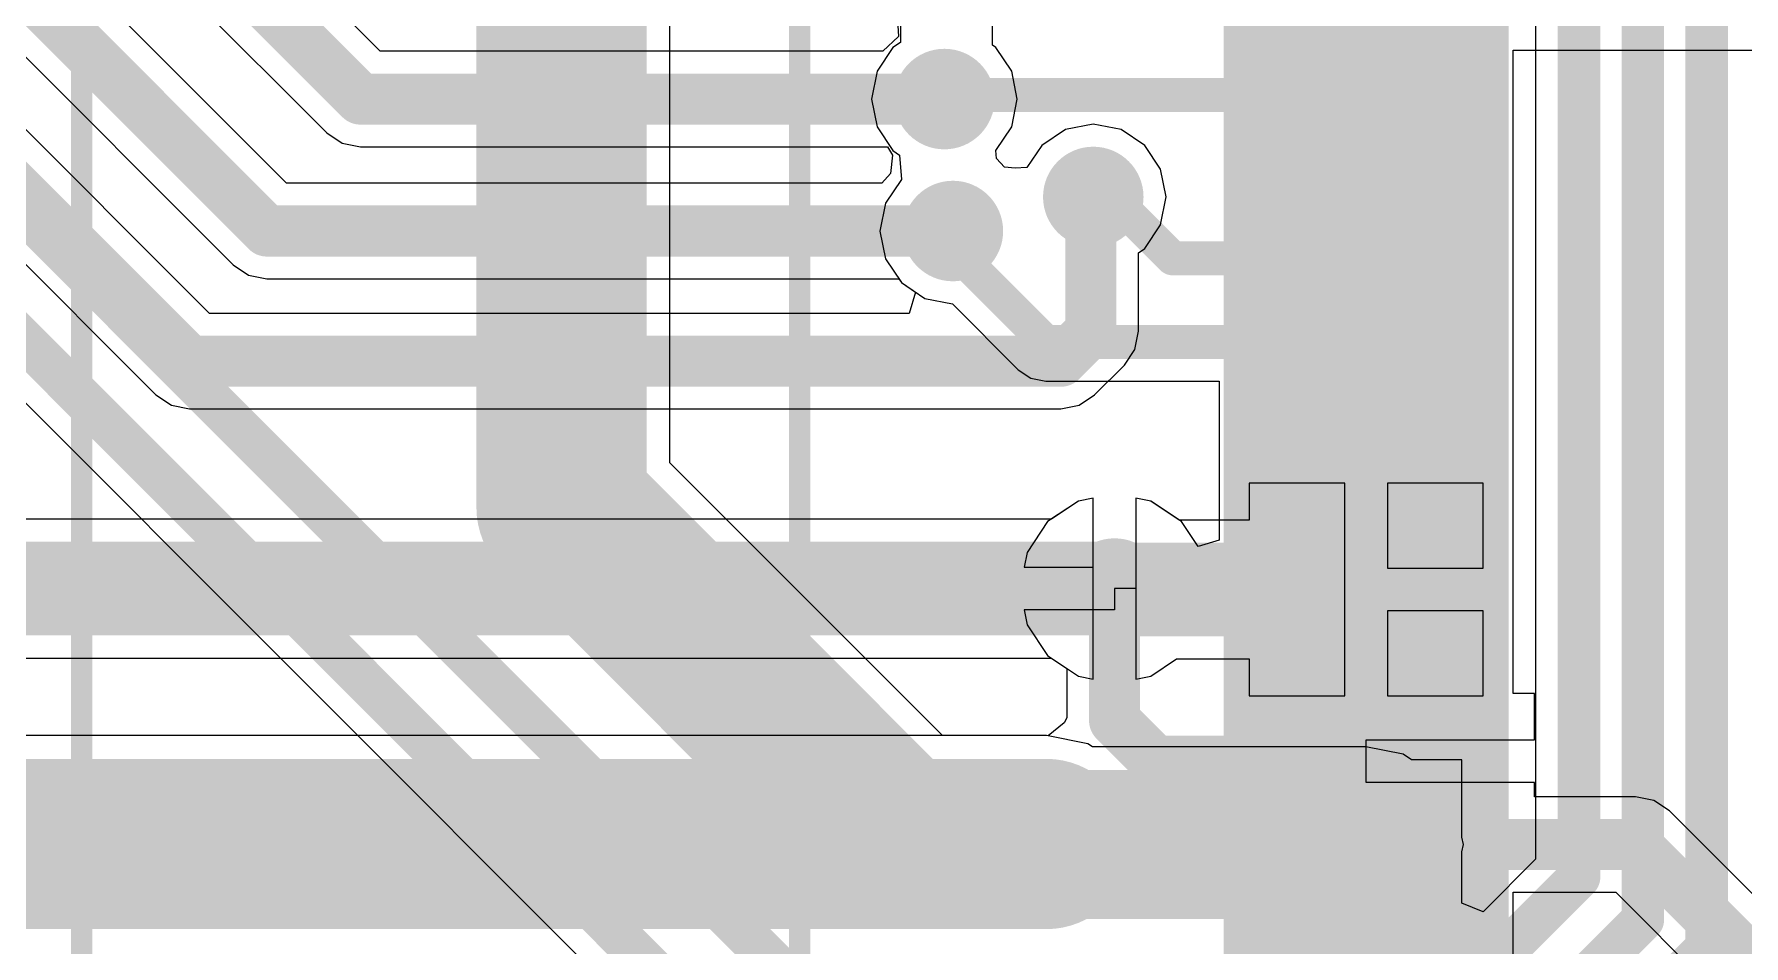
# Model space of a CAD drawing. Header units: millimetres. Extents: x -0.26 to 4.68, y -0.29 to 2.93.
# Drawn here: x 2.9529 to 3.3547, y 1.269 to 1.4832 of the extents above; entities that cross this region are included whole.
import ezdxf

# ---------------------------------------------------------------- set-up
doc = ezdxf.new("R2010")
doc.units = ezdxf.units.MM
doc.header["$MEASUREMENT"] = 0
for name, color, linetype in [('BottomLayer', 5, 'Continuous'), ('BottomPaste', 16, 'Continuous'), ('BottomSolder', 6, 'Continuous'), ('Mechanical1', 6, 'Continuous'), ('TopLayer', 1, 'Continuous'), ('TopPaste', 8, 'Continuous'), ('TopSolder', 216, 'Continuous'), ('ViaHoleLayer', 16, 'Continuous')]:
    doc.layers.add(name, color=color, linetype=linetype)

# ---------------------------------------------------------------- blocks, each defined once
blk = doc.blocks.new('TQFP_100_14_14__22')
at = {"layer": 'TopLayer'}
for points in [[(-0.33267715, 0.0846458), (-0.27362205, 0.0846458), (-0.27362205, 0.0728348), (-0.33267715, 0.0728348)], [(-0.33267715, 0.0649607), (-0.27362205, 0.0649607), (-0.27362205, 0.0531497), (-0.33267715, 0.0531497)], [(-0.33267715, 0.0452757), (-0.27362205, 0.0452757), (-0.27362205, 0.0334647), (-0.33267715, 0.0334647)], [(-0.33267715, 0.0255907), (-0.27362205, 0.0255907), (-0.27362205, 0.0137797), (-0.33267715, 0.0137797)], [(-0.33267715, 0.0059056), (-0.27362205, 0.0059056), (-0.27362205, -0.0059054), (-0.33267715, -0.0059054)], [(-0.33267715, -0.0137794), (-0.27362205, -0.0137794), (-0.27362205, -0.0255904), (-0.33267715, -0.0255904)], [(-0.33267715, -0.0334645), (-0.27362205, -0.0334645), (-0.27362205, -0.0452755), (-0.33267715, -0.0452755)], [(-0.33267715, -0.0531495), (-0.27362205, -0.0531495), (-0.27362205, -0.0649605), (-0.33267715, -0.0649605)], [(-0.33267715, -0.0728345), (-0.27362205, -0.0728345), (-0.27362205, -0.0846455), (-0.33267715, -0.0846455)], [(-0.33267715, -0.0925196), (-0.27362205, -0.0925196), (-0.27362205, -0.1043306), (-0.33267715, -0.1043306)], [(-0.33267715, -0.1122046), (-0.27362205, -0.1122046), (-0.27362205, -0.1240156), (-0.33267715, -0.1240156)]]:
    blk.add_hatch(color=1, dxfattribs=at).paths.add_polyline_path(points)
at = {"layer": 'TopPaste'}
for points in [[(-0.33267715, 0.0846458), (-0.27362205, 0.0846458), (-0.27362205, 0.0728348), (-0.33267715, 0.0728348)], [(-0.33267715, 0.0649607), (-0.27362205, 0.0649607), (-0.27362205, 0.0531497), (-0.33267715, 0.0531497)], [(-0.33267715, 0.0452757), (-0.27362205, 0.0452757), (-0.27362205, 0.0334647), (-0.33267715, 0.0334647)], [(-0.33267715, 0.0255907), (-0.27362205, 0.0255907), (-0.27362205, 0.0137797), (-0.33267715, 0.0137797)], [(-0.33267715, 0.0059056), (-0.27362205, 0.0059056), (-0.27362205, -0.0059054), (-0.33267715, -0.0059054)], [(-0.33267715, -0.0137794), (-0.27362205, -0.0137794), (-0.27362205, -0.0255904), (-0.33267715, -0.0255904)], [(-0.33267715, -0.0334645), (-0.27362205, -0.0334645), (-0.27362205, -0.0452755), (-0.33267715, -0.0452755)], [(-0.33267715, -0.0531495), (-0.27362205, -0.0531495), (-0.27362205, -0.0649605), (-0.33267715, -0.0649605)], [(-0.33267715, -0.0728345), (-0.27362205, -0.0728345), (-0.27362205, -0.0846455), (-0.33267715, -0.0846455)], [(-0.33267715, -0.0925196), (-0.27362205, -0.0925196), (-0.27362205, -0.1043306), (-0.33267715, -0.1043306)], [(-0.33267715, -0.1122046), (-0.27362205, -0.1122046), (-0.27362205, -0.1240156), (-0.33267715, -0.1240156)]]:
    blk.add_hatch(color=8, dxfattribs=at).paths.add_polyline_path(points)
at = {"layer": 'TopSolder'}
for points in [[(-0.33667715, 0.0886458), (-0.26962205, 0.0886458), (-0.26962205, 0.0688348), (-0.33667715, 0.0688348)], [(-0.33667715, 0.0689607), (-0.26962205, 0.0689607), (-0.26962205, 0.0491497), (-0.33667715, 0.0491497)], [(-0.33667715, 0.0492757), (-0.26962205, 0.0492757), (-0.26962205, 0.0294647), (-0.33667715, 0.0294647)], [(-0.33667715, 0.0295907), (-0.26962205, 0.0295907), (-0.26962205, 0.0097797), (-0.33667715, 0.0097797)], [(-0.33667715, 0.0099056), (-0.26962205, 0.0099056), (-0.26962205, -0.0099054), (-0.33667715, -0.0099054)], [(-0.33667715, -0.0097794), (-0.26962205, -0.0097794), (-0.26962205, -0.0295904), (-0.33667715, -0.0295904)], [(-0.33667715, -0.0294645), (-0.26962205, -0.0294645), (-0.26962205, -0.0492755), (-0.33667715, -0.0492755)], [(-0.33667715, -0.0491495), (-0.26962205, -0.0491495), (-0.26962205, -0.0689605), (-0.33667715, -0.0689605)], [(-0.33667715, -0.0688345), (-0.26962205, -0.0688345), (-0.26962205, -0.0886455), (-0.33667715, -0.0886455)], [(-0.33667715, -0.0885196), (-0.26962205, -0.0885196), (-0.26962205, -0.1083306), (-0.33667715, -0.1083306)], [(-0.33667715, -0.1082046), (-0.26962205, -0.1082046), (-0.26962205, -0.1280156), (-0.33667715, -0.1280156)], [(-0.33667715, -0.1278897), (-0.26962205, -0.1278897), (-0.26962205, -0.1477007), (-0.33667715, -0.1477007)]]:
    blk.add_hatch(color=216, dxfattribs=at).paths.add_polyline_path(points)
blk = doc.blocks.new('ZIO_101954_95')
at = {"layer": 'Mechanical1', "const_width": 0.005}
blk.add_lwpolyline([(0.719, -1.74), (0.719, 0.057)], dxfattribs=at)
blk = doc.blocks.new('1_5_____RGB_OLED_97')
at = {"layer": 'Mechanical1', "const_width": 0.005}
blk.add_lwpolyline([(0.7399999, -1.666), (-0.74, -1.6660001)], dxfattribs=at)
blk = doc.blocks.new('C___0603_B_155')
at = {"layer": 'BottomLayer'}
for points in [[(-0.045, -0.0175), (-0.045, 0.0175), (-0.015, 0.0175), (-0.015, -0.0175)], [(0.015, -0.0175), (0.015, 0.0175), (0.045, 0.0175), (0.045, -0.0175)]]:
    blk.add_hatch(color=5, dxfattribs=at).paths.add_polyline_path(points)
at = {"layer": 'BottomPaste'}
for points in [[(-0.045, -0.0175), (-0.045, 0.0175), (-0.015, 0.0175), (-0.015, -0.0175)], [(0.015, -0.0175), (0.015, 0.0175), (0.045, 0.0175), (0.045, -0.0175)]]:
    blk.add_hatch(color=16, dxfattribs=at).paths.add_polyline_path(points)
at = {"layer": 'BottomSolder'}
for points in [[(-0.0473622, -0.0198622), (-0.0473622, 0.0198622), (-0.0126378, 0.0198622), (-0.0126378, -0.0198622)], [(0.0126378, -0.0198622), (0.0126378, 0.0198622), (0.0473622, 0.0198622), (0.0473622, -0.0198622)]]:
    blk.add_hatch(color=6, dxfattribs=at).paths.add_polyline_path(points)

msp = doc.modelspace()

# ---------------------------------------------------------------- hatches: boundary and pattern name
at = {"layer": 'BottomLayer'}
h = msp.add_hatch(color=5, dxfattribs=at)
edge = h.paths.add_edge_path()
edge.add_arc((3.1668226, 1.4679486), 0.011811, 0, 360)
h = msp.add_hatch(color=5, dxfattribs=at)
edge = h.paths.add_edge_path()
edge.add_arc((3.2018226, 1.4449486), 0.011811, 0, 360)
h = msp.add_hatch(color=5, dxfattribs=at)
edge = h.paths.add_edge_path()
edge.add_arc((3.1688226, 1.4369486), 0.011811, 0, 360)
h = msp.add_hatch(color=5, dxfattribs=at)
edge = h.paths.add_edge_path()
edge.add_arc((3.2068226, 1.3529486), 0.011811, 0, 360)
h = msp.add_hatch(color=5, dxfattribs=at)
edge = h.paths.add_edge_path()
edge.add_arc((3.1908226, 1.2929486), 0.011811, 0, 360)
at = {"layer": 'BottomSolder'}
h = msp.add_hatch(color=6, dxfattribs=at)
edge = h.paths.add_edge_path()
edge.add_arc((3.1668226, 1.4679486), 0.0059055, 0, 360)
h = msp.add_hatch(color=6, dxfattribs=at)
edge = h.paths.add_edge_path()
edge.add_arc((3.2018226, 1.4449486), 0.0059055, 0, 360)
h = msp.add_hatch(color=6, dxfattribs=at)
edge = h.paths.add_edge_path()
edge.add_arc((3.1688226, 1.4369486), 0.0059055, 0, 360)
h = msp.add_hatch(color=6, dxfattribs=at)
edge = h.paths.add_edge_path()
edge.add_arc((3.2068226, 1.3529486), 0.0059055, 0, 360)
h = msp.add_hatch(color=6, dxfattribs=at)
edge = h.paths.add_edge_path()
edge.add_arc((3.1908226, 1.2929486), 0.0059055, 0, 360)
at = {"layer": 'TopLayer'}
h = msp.add_hatch(color=1, dxfattribs=at)
edge = h.paths.add_edge_path()
edge.add_arc((3.1668226, 1.4679486), 0.011811, 0, 360)
h = msp.add_hatch(color=1, dxfattribs=at)
edge = h.paths.add_edge_path()
edge.add_arc((3.2018226, 1.4449486), 0.011811, 0, 360)
h = msp.add_hatch(color=1, dxfattribs=at)
edge = h.paths.add_edge_path()
edge.add_arc((3.1688226, 1.4369486), 0.011811, 0, 360)
h = msp.add_hatch(color=1, dxfattribs=at)
edge = h.paths.add_edge_path()
edge.add_arc((3.2068226, 1.3529486), 0.011811, 0, 360)
h = msp.add_hatch(color=1, dxfattribs=at)
edge = h.paths.add_edge_path()
edge.add_arc((3.1908226, 1.2929486), 0.011811, 0, 360)
at = {"layer": 'TopSolder'}
h = msp.add_hatch(color=216, dxfattribs=at)
edge = h.paths.add_edge_path()
edge.add_arc((3.1668226, 1.4679486), 0.0059055, 0, 360)
h = msp.add_hatch(color=216, dxfattribs=at)
edge = h.paths.add_edge_path()
edge.add_arc((3.2018226, 1.4449486), 0.0059055, 0, 360)
h = msp.add_hatch(color=216, dxfattribs=at)
edge = h.paths.add_edge_path()
edge.add_arc((3.1688226, 1.4369486), 0.0059055, 0, 360)
h = msp.add_hatch(color=216, dxfattribs=at)
edge = h.paths.add_edge_path()
edge.add_arc((3.2068226, 1.3529486), 0.0059055, 0, 360)
h = msp.add_hatch(color=216, dxfattribs=at)
edge = h.paths.add_edge_path()
edge.add_arc((3.1908226, 1.2929486), 0.0059055, 0, 360)
at = {"layer": 'ViaHoleLayer'}
h = msp.add_hatch(color=16, dxfattribs=at)
edge = h.paths.add_edge_path()
edge.add_arc((3.1668226, 1.4679486), 0.0059055, 0, 360)
h = msp.add_hatch(color=16, dxfattribs=at)
edge = h.paths.add_edge_path()
edge.add_arc((3.2018226, 1.4449486), 0.0059055, 0, 360)
h = msp.add_hatch(color=16, dxfattribs=at)
edge = h.paths.add_edge_path()
edge.add_arc((3.1688226, 1.4369486), 0.0059055, 0, 360)
h = msp.add_hatch(color=16, dxfattribs=at)
edge = h.paths.add_edge_path()
edge.add_arc((3.2068226, 1.3529486), 0.0059055, 0, 360)
h = msp.add_hatch(color=16, dxfattribs=at)
edge = h.paths.add_edge_path()
edge.add_arc((3.1908226, 1.2929486), 0.0059055, 0, 360)

# ---------------------------------------------------------------- linework, layer by layer
at = {"layer": 'BottomLayer'}
for p, q in [((3.3058041, 2.677126), (3.3058041, 1.2893493)), ((3.0342035, 1.4791641), (2.7975508, 1.7158168)), ((2.7849745, 1.6966707), (3.0216272, 1.460018)), ((3.0122032, 1.4481641), (2.7820273, 1.6783401)), ((2.769451, 1.659194), (2.9996268, 1.4290183)), ((2.9940477, 1.4175846), (2.7677532, 1.6438792)), ((2.7551769, 1.6247331), (2.9814713, 1.3984388)), ((3.1557156, 1.4878199), (3.1560082, 1.4826792)), ((3.1781357, 1.4806077), (3.1781357, 1.4866213)), ((3.1523842, 1.4791641), (3.0342035, 1.4791641)), ((3.1560082, 1.4826792), (3.1523842, 1.4791641)), ((3.1789426, 1.4800686), (3.1781357, 1.4806077)), ((3.1826582, 1.4745079), (3.1789426, 1.4800686)), ((3.1839629, 1.4679486), (3.1826582, 1.4745079)), ((3.1826582, 1.4613893), (3.1839629, 1.4679486)), ((3.0216272, 1.460018), (3.0252658, 1.4575868)), ((3.1789426, 1.4558287), (3.1826582, 1.4613893)), ((3.1952633, 1.4607842), (3.1897026, 1.4570686)), ((3.2018226, 1.4620889), (3.1952633, 1.4607842)), ((3.2083819, 1.4607842), (3.2018226, 1.4620889)), ((3.2139426, 1.4570686), (3.2083819, 1.4607842)), ((3.0252658, 1.4575868), (3.0295578, 1.456733)), ((3.0295578, 1.456733), (3.0295583, 1.4567331)), ((3.0295583, 1.4567331), (3.1534327, 1.4567331)), ((3.1534327, 1.4567331), (3.1545902, 1.454739)), ((3.179087, 1.453958), (3.1789426, 1.4558287)), ((3.1897026, 1.4570686), (3.1862349, 1.4518789)), ((3.2176582, 1.4515079), (3.2139426, 1.4570686)), ((3.1545902, 1.454739), (3.1541529, 1.4504966)), ((3.1809824, 1.4519773), (3.179087, 1.453958)), ((3.1834572, 1.4517452), (3.1809824, 1.4519773)), ((3.1862349, 1.4518789), (3.1834572, 1.4517452)), ((3.2189629, 1.4449486), (3.2176582, 1.4515079)), ((3.1520966, 1.4481641), (3.0122032, 1.4481641)), ((3.1541529, 1.4504966), (3.1520966, 1.4481641)), ((3.2176582, 1.4383893), (3.2189629, 1.4449486)), ((3.2139426, 1.4328286), (3.2176582, 1.4383893)), ((3.2124586, 1.431837), (3.2139426, 1.4328286)), ((3.2124586, 1.4133991), (3.2124586, 1.431837)), ((2.9996268, 1.4290183), (2.999627, 1.429018)), ((2.999627, 1.429018), (3.0032656, 1.4265868)), ((3.0032656, 1.4265868), (3.0075576, 1.425733)), ((3.0075576, 1.425733), (3.0075581, 1.4257331)), ((3.0075581, 1.4257331), (3.1560982, 1.4257331)), ((3.1560982, 1.4257331), (3.1567026, 1.4248286)), ((3.1567026, 1.4248286), (3.1600609, 1.4225846)), ((3.1600609, 1.4225846), (3.1585441, 1.4175846)), ((3.1585441, 1.4175846), (2.9940477, 1.4175846)), ((3.2116049, 1.4091066), (3.2124587, 1.4133986)), ((3.2124587, 1.4133986), (3.2124586, 1.4133991)), ((3.2091737, 1.405468), (3.2116049, 1.4091066)), ((3.2021442, 1.3984385), (3.2091734, 1.4054678)), ((3.2091734, 1.4054678), (3.2091737, 1.405468)), ((2.9814713, 1.3984388), (2.9814715, 1.3984385)), ((2.9814715, 1.3984385), (2.9851101, 1.3960073)), ((2.9851101, 1.3960073), (2.9894021, 1.3951536)), ((2.9894021, 1.3951536), (3.1942131, 1.3951536)), ((3.1942131, 1.3951536), (3.1942136, 1.3951535)), ((3.1942136, 1.3951535), (3.1985056, 1.3960073)), ((3.1985056, 1.3960073), (3.2021442, 1.3984385)), ((3.2609722, 1.3777439), (3.2384722, 1.3777439)), ((3.2384722, 1.3777439), (3.2384722, 1.3690574)), ((3.2609722, 1.3527437), (3.2609722, 1.3777439)), ((3.2934722, 1.3777439), (3.2709722, 1.3777439)), ((3.2709722, 1.3777439), (3.2709722, 1.3577437)), ((3.2934722, 1.3577437), (3.2934722, 1.3777439)), ((3.1983124, 1.3734941), (3.1919786, 1.3692621)), ((3.2018226, 1.3741923), (3.1983124, 1.3734941)), ((3.2018226, 1.3529486), (3.2018226, 1.3741923)), ((3.2153328, 1.3734941), (3.2118226, 1.3741923)), ((3.2118226, 1.3741923), (3.2118226, 1.3529486)), ((3.2219729, 1.3690574), (3.2153328, 1.3734941)), ((3.1919786, 1.3692621), (2.9399209, 1.3692621)), ((3.2384722, 1.3690574), (3.2219729, 1.3690574)), ((3.2709722, 1.3577437), (3.2934722, 1.3577437)), ((3.2018226, 1.3317049), (3.2018226, 1.3529486)), ((3.2118226, 1.3529486), (3.2118226, 1.3317049)), ((3.2609722, 1.3277439), (3.2609722, 1.3527437)), ((3.2934722, 1.3477437), (3.2709722, 1.3477437)), ((3.2709722, 1.3477437), (3.2709722, 1.3277439)), ((3.2934722, 1.3277439), (3.2934722, 1.3477437)), ((2.9397671, 1.3366351), (3.1919786, 1.3366351)), ((3.1919786, 1.3366351), (3.1983124, 1.3324031)), ((3.2153328, 1.3324031), (3.2213602, 1.3364304)), ((3.2213602, 1.3364304), (3.2384722, 1.3364304)), ((3.2384722, 1.3364304), (3.2384722, 1.3277439)), ((3.1983124, 1.3324031), (3.2018226, 1.3317049)), ((3.2118226, 1.3317049), (3.2153328, 1.3324031)), ((3.2384722, 1.3277439), (3.2609722, 1.3277439)), ((3.2709722, 1.3277439), (3.2934722, 1.3277439)), ((3.1908226, 1.3184384), (2.8854362, 1.3184384)), ((3.2005771, 1.3164981), (3.1908226, 1.3184384)), ((3.2016412, 1.3157871), (3.2005771, 1.3164981)), ((3.2658698, 1.3157871), (3.2016412, 1.3157871)), ((3.2746489, 1.3140408), (3.2658698, 1.3157871)), ((3.2765899, 1.3127439), (3.2746489, 1.3140408)), ((3.2884722, 1.3127439), (3.2765899, 1.3127439)), ((3.2884722, 1.2945475), (3.2884722, 1.3127439)), ((3.2888106, 1.2928463), (3.2884722, 1.2945475)), ((3.2884722, 1.2911451), (3.2888106, 1.2928463)), ((3.2884722, 1.2790885), (3.2884722, 1.2911451)), ((3.3058041, 1.2893493), (3.2934722, 1.2770174)), ((3.2934722, 1.2770174), (3.2884722, 1.2790885))]:
    msp.add_line(p, q, dxfattribs=at)
for points, const_width in [([(3.316, 1.285126), (3.316, 2.677126)], 0.01), ([(3.331, 1.275126), (3.331, 2.666126)], 0.01), ([(3.346, 1.2685168), (3.346, 2.568126)], 0.01), ([(2.7896202, 1.7078862), (3.0295578, 1.4679486)], 0.012), ([(2.7740967, 1.6704095), (3.0075576, 1.4369486)], 0.012), ([(2.7598226, 1.6359486), (2.9894021, 1.4063691)], 0.012), ([(3.0295578, 1.4679486), (3.1668226, 1.4679486)], 0.012), ([(3.2012431, 1.4443691), (3.2018226, 1.4449486)], 0.012), ([(3.2012431, 1.4133986), (3.2012431, 1.4443691)], 0.012), ([(3.0075576, 1.4369486), (3.1688226, 1.4369486)], 0.012), ([(3.1942136, 1.4063691), (3.2012431, 1.4133986)], 0.012), ([(2.9894021, 1.4063691), (3.1942136, 1.4063691)], 0.012), ([(2.9268226, 1.3529486), (3.2068226, 1.3529486)], 0.022), ([(3.2068226, 1.3519486), (3.2072615, 1.3519486)], 0.022), ([(3.2072615, 1.3519486), (3.2080568, 1.3527439)], 0.022), ([(3.2080568, 1.3527439), (3.2659722, 1.3527439)], 0.022), ([(2.8854362, 1.2929486), (3.1908226, 1.2929486)], 0.04), ([(3.1909249, 1.2928463), (3.2658698, 1.2928463)], 0.035), ([(3.1908226, 1.2929486), (3.1909249, 1.2928463)], 0.022), ([(3.2658698, 1.2928463), (3.2659722, 1.2927439)], 0.022), ([(3.2938226, 1.2629486), (3.316, 1.285126)], 0.01), ([(3.2948226, 1.2389486), (3.331, 1.275126)], 0.01), ([(3.2924318, 1.2149486), (3.346, 1.2685168)], 0.01)]:
    msp.add_lwpolyline(points, dxfattribs=dict(at, const_width=const_width))
for points, const_width in [([(3.0265578, 1.4679486, 1), (3.0325578, 1.4679486, 1)], 0.006), ([(3.0265578, 1.4679486, 1), (3.0325578, 1.4679486, 1)], 0.006), ([(3.1638226, 1.4679486, 1), (3.1698226, 1.4679486, 1)], 0.006), ([(3.1988226, 1.4449486, 1), (3.2048226, 1.4449486, 1)], 0.006), ([(3.1982431, 1.4443691, 1), (3.2042431, 1.4443691, 1)], 0.006), ([(3.1982431, 1.4443691, 1), (3.2042431, 1.4443691, 1)], 0.006), ([(3.0045576, 1.4369486, 1), (3.0105576, 1.4369486, 1)], 0.006), ([(3.0045576, 1.4369486, 1), (3.0105576, 1.4369486, 1)], 0.006), ([(3.1658226, 1.4369486, 1), (3.1718226, 1.4369486, 1)], 0.006), ([(3.1982431, 1.4133986, 1), (3.2042431, 1.4133986, 1)], 0.006), ([(3.1982431, 1.4133986, 1), (3.2042431, 1.4133986, 1)], 0.006), ([(2.9864021, 1.4063691, 1), (2.9924021, 1.4063691, 1)], 0.006), ([(2.9864021, 1.4063691, 1), (2.9924021, 1.4063691, 1)], 0.006), ([(3.1912136, 1.4063691, 1), (3.1972136, 1.4063691, 1)], 0.006), ([(3.1912136, 1.4063691, 1), (3.1972136, 1.4063691, 1)], 0.006), ([(3.2013226, 1.3529486, 1), (3.2123226, 1.3529486, 1)], 0.011), ([(3.2013226, 1.3519486, 1), (3.2123226, 1.3519486, 1)], 0.011), ([(3.2017615, 1.3519486, 1), (3.2127615, 1.3519486, 1)], 0.011), ([(3.2017615, 1.3519486, 1), (3.2127615, 1.3519486, 1)], 0.011), ([(3.2025568, 1.3527439, 1), (3.2135568, 1.3527439, 1)], 0.011), ([(3.2025568, 1.3527439, 1), (3.2135568, 1.3527439, 1)], 0.011), ([(3.2604722, 1.3527439, 1), (3.2714722, 1.3527439, 1)], 0.011), ([(3.1808226, 1.2929486, 1), (3.2008226, 1.2929486, 1)], 0.02), ([(3.1821749, 1.2928463, 1), (3.1996749, 1.2928463, 1)], 0.0175), ([(3.2571198, 1.2928463, 1), (3.2746198, 1.2928463, 1)], 0.0175), ([(3.1853226, 1.2929486, 1), (3.1963226, 1.2929486, 1)], 0.011), ([(3.1854249, 1.2928463, 1), (3.1964249, 1.2928463, 1)], 0.011), ([(3.2603698, 1.2928463, 1), (3.2713698, 1.2928463, 1)], 0.011), ([(3.2604722, 1.2927439, 1), (3.2714722, 1.2927439, 1)], 0.011), ([(3.3135, 1.285126, 1), (3.3185, 1.285126, 1)], 0.005), ([(3.3135, 1.285126, 1), (3.3185, 1.285126, 1)], 0.005), ([(3.3285, 1.275126, 1), (3.3335, 1.275126, 1)], 0.005), ([(3.3285, 1.275126, 1), (3.3335, 1.275126, 1)], 0.005), ([(3.3435, 1.2685168, 1), (3.3485, 1.2685168, 1)], 0.005), ([(3.3435, 1.2685168, 1), (3.3485, 1.2685168, 1)], 0.005)]:
    msp.add_lwpolyline(points, format="xyb", close=True, dxfattribs=dict(at, const_width=const_width))
at = {"layer": 'TopLayer'}
for p, q in [((3.1023124, 1.3825068), (3.1023124, 1.5578958)), ((3.1565095, 1.4872895), (3.1565095, 1.4812759)), ((3.1547026, 1.4800686), (3.150987, 1.4745079)), ((3.1565095, 1.4812759), (3.1547026, 1.4800686)), ((3.3004997, 1.4393187), (3.3004997, 1.4793984)), ((3.3004997, 1.4793984), (3.4319536, 1.4793984)), ((3.150987, 1.4745079), (3.1496823, 1.4679486)), ((3.1496823, 1.4679486), (3.150987, 1.4613893)), ((2.8873788, 1.4599732), (3.2106267, 1.1367253)), ((3.150987, 1.4613893), (3.1547026, 1.4558286)), ((3.1547026, 1.4558286), (3.1562612, 1.4547872)), ((3.1562612, 1.4547872), (3.1567026, 1.4490685)), ((3.1567026, 1.4490685), (3.152987, 1.4435079)), ((3.152987, 1.4435079), (3.1516823, 1.4369486)), ((3.3004997, 1.3999486), (3.3004997, 1.4393187)), ((3.1516823, 1.4369486), (3.152987, 1.4303893)), ((3.152987, 1.4303893), (3.1567026, 1.4248286)), ((3.1567026, 1.4248286), (3.1622633, 1.421113)), ((3.1622633, 1.421113), (3.1687423, 1.4198243)), ((3.1687423, 1.4198243), (3.1842011, 1.4043655)), ((3.1842011, 1.4043655), (3.187178, 1.4023763)), ((3.187178, 1.4023763), (3.1906897, 1.4016778)), ((3.1906897, 1.4016778), (3.2314447, 1.4016778)), ((3.2314447, 1.4016778), (3.2314447, 1.3643576)), ((3.3004997, 1.3605785), (3.3004997, 1.3999486)), ((3.1663808, 1.3184384), (3.1023124, 1.3825068)), ((3.1983124, 1.3734941), (3.1910977, 1.3686735)), ((3.2018226, 1.3741923), (3.1983124, 1.3734941)), ((3.2018226, 1.3579486), (3.2018226, 1.3741923)), ((3.2153328, 1.3734941), (3.2118226, 1.3741923)), ((3.2118226, 1.3741923), (3.2118226, 1.3529486)), ((3.2225475, 1.3686735), (3.2153328, 1.3734941)), ((3.1910977, 1.3686735), (3.1862771, 1.3614588)), ((3.2264447, 1.3628408), (3.2225475, 1.3686735)), ((3.2314447, 1.3643576), (3.2264447, 1.3628408)), ((3.1862771, 1.3614588), (3.1855789, 1.3579486)), ((3.3004997, 1.3283344), (3.3004997, 1.3605785)), ((3.1855789, 1.3579486), (3.2018226, 1.3579486)), ((3.2118226, 1.3529486), (3.2068226, 1.3529486)), ((3.2068226, 1.3529486), (3.2068226, 1.3479486)), ((3.2068226, 1.3479486), (3.1855789, 1.3479486)), ((3.1855789, 1.3479486), (3.1862771, 1.3444384)), ((3.1862771, 1.3444384), (3.1910977, 1.3372237)), ((3.1910977, 1.3372237), (3.1956071, 1.3342107)), ((3.1956071, 1.3342107), (3.1956071, 1.3225847)), ((3.3054997, 1.3283344), (3.3004997, 1.3283344)), ((3.3054997, 1.3174291), (3.3054997, 1.3283344)), ((3.1956071, 1.3225847), (3.1949859, 1.3214401)), ((3.1908226, 1.3184384), (3.1663808, 1.3184384)), ((3.1912231, 1.3183587), (3.1908226, 1.3184384)), ((3.1949859, 1.3214401), (3.1912231, 1.3183587)), ((3.2659722, 1.3074291), (3.2659722, 1.3174291)), ((3.2659722, 1.3174291), (3.3054997, 1.3174291)), ((3.3054997, 1.3074291), (3.2659722, 1.3074291)), ((3.3054997, 1.3040539), (3.3054997, 1.3074291)), ((3.329306, 1.3040539), (3.3054997, 1.3040539)), ((3.3293065, 1.304054), (3.329306, 1.3040539)), ((3.3335985, 1.3032002), (3.3293065, 1.304054)), ((3.3372371, 1.300769), (3.3335985, 1.3032002)), ((3.376329, 1.261677), (3.3372371, 1.300769)), ((3.3004997, 1.2424683), (3.3004997, 1.2816229)), ((3.3004997, 1.2816229), (3.3246608, 1.2816229)), ((3.3246608, 1.2816229), (3.3575937, 1.2486901))]:
    msp.add_line(p, q, dxfattribs=at)
for points, const_width in [([(3.0768226, 1.3719486), (3.0768226, 1.5809486)], 0.04), ([(2.9021769, 1.4895943), (3.1974525, 1.1943187)], 0.01), ([(2.8916021, 1.4701691), (3.2208226, 1.1409486)], 0.01), ([(3.1668226, 1.4679486), (3.1678029, 1.4689289)], 0.008), ([(3.1678029, 1.4689289), (3.2649919, 1.4689289)], 0.008), ([(3.2649919, 1.4689289), (3.2659722, 1.4699092)], 0.008), ([(3.2018226, 1.4449486), (3.2060499, 1.4449486)], 0.008), ([(3.2060499, 1.4449486), (3.2204594, 1.4305391)], 0.008), ([(3.1688226, 1.4369486), (3.1718117, 1.4339595)], 0.008), ([(3.1718117, 1.4297321), (3.1718117, 1.4339595)], 0.008), ([(3.1718117, 1.4297321), (3.1906897, 1.4108541)], 0.008), ([(3.2204594, 1.4305391), (3.2659722, 1.4305391)], 0.008), ([(3.1906897, 1.4108541), (3.2659722, 1.4108541)], 0.008), ([(3.0768226, 1.3719486), (3.1558226, 1.2929486)], 0.04), ([(3.2068226, 1.3219486), (3.2068226, 1.3519486)], 0.012), ([(3.2068226, 1.3219486), (3.2163423, 1.3124289)], 0.012), ([(3.2163423, 1.3124289), (3.2659722, 1.3124289)], 0.012), ([(3.1558226, 1.2929486), (3.1908226, 1.2929486)], 0.04), ([(3.1908226, 1.2929486), (3.1909328, 1.2928384)], 0.012), ([(3.1909328, 1.2928384), (3.2659722, 1.2928384)], 0.012), ([(3.2659722, 1.2928384), (3.3293065, 1.2928384)], 0.012), ([(3.3293065, 1.2928384), (3.374, 1.2481449)], 0.012)]:
    msp.add_lwpolyline(points, dxfattribs=dict(at, const_width=const_width))
for points, const_width in [([(3.1648226, 1.4679486, 1), (3.1688226, 1.4679486, 1)], 0.004), ([(3.1658029, 1.4689289, 1), (3.1698029, 1.4689289, 1)], 0.004), ([(3.1658029, 1.4689289, 1), (3.1698029, 1.4689289, 1)], 0.004), ([(3.2629919, 1.4689289, 1), (3.2669919, 1.4689289, 1)], 0.004), ([(3.2629919, 1.4689289, 1), (3.2669919, 1.4689289, 1)], 0.004), ([(3.2639722, 1.4699092, 1), (3.2679722, 1.4699092, 1)], 0.004), ([(3.1998226, 1.4449486, 1), (3.2038226, 1.4449486, 1)], 0.004), ([(3.2040499, 1.4449486, 1), (3.2080499, 1.4449486, 1)], 0.004), ([(3.2040499, 1.4449486, 1), (3.2080499, 1.4449486, 1)], 0.004), ([(3.1668226, 1.4369486, 1), (3.1708226, 1.4369486, 1)], 0.004), ([(3.1698117, 1.4339595, 1), (3.1738117, 1.4339595, 1)], 0.004), ([(3.1698117, 1.4339595, 1), (3.1738117, 1.4339595, 1)], 0.004), ([(3.1698117, 1.4297321, 1), (3.1738117, 1.4297321, 1)], 0.004), ([(3.1698117, 1.4297321, 1), (3.1738117, 1.4297321, 1)], 0.004), ([(3.2184594, 1.4305391, 1), (3.2224594, 1.4305391, 1)], 0.004), ([(3.2184594, 1.4305391, 1), (3.2224594, 1.4305391, 1)], 0.004), ([(3.2639722, 1.4305391, 1), (3.2679722, 1.4305391, 1)], 0.004), ([(3.1886897, 1.4108541, 1), (3.1926897, 1.4108541, 1)], 0.004), ([(3.1886897, 1.4108541, 1), (3.1926897, 1.4108541, 1)], 0.004), ([(3.2639722, 1.4108541, 1), (3.2679722, 1.4108541, 1)], 0.004), ([(3.0668226, 1.3719486, 1), (3.0868226, 1.3719486, 1)], 0.02), ([(3.0668226, 1.3719486, 1), (3.0868226, 1.3719486, 1)], 0.02), ([(3.2038226, 1.3519486, 1), (3.2098226, 1.3519486, 1)], 0.006), ([(3.2038226, 1.3219486, 1), (3.2098226, 1.3219486, 1)], 0.006), ([(3.2038226, 1.3219486, 1), (3.2098226, 1.3219486, 1)], 0.006), ([(3.2133423, 1.3124289, 1), (3.2193423, 1.3124289, 1)], 0.006), ([(3.2133423, 1.3124289, 1), (3.2193423, 1.3124289, 1)], 0.006), ([(3.2629722, 1.3124289, 1), (3.2689722, 1.3124289, 1)], 0.006), ([(3.1458226, 1.2929486, 1), (3.1658226, 1.2929486, 1)], 0.02), ([(3.1458226, 1.2929486, 1), (3.1658226, 1.2929486, 1)], 0.02), ([(3.1808226, 1.2929486, 1), (3.2008226, 1.2929486, 1)], 0.02), ([(3.1878226, 1.2929486, 1), (3.1938226, 1.2929486, 1)], 0.006), ([(3.1879328, 1.2928384, 1), (3.1939328, 1.2928384, 1)], 0.006), ([(3.1879328, 1.2928384, 1), (3.1939328, 1.2928384, 1)], 0.006), ([(3.2629722, 1.2928384, 1), (3.2689722, 1.2928384, 1)], 0.006), ([(3.2629722, 1.2928384, 1), (3.2689722, 1.2928384, 1)], 0.006), ([(3.3263065, 1.2928384, 1), (3.3323065, 1.2928384, 1)], 0.006), ([(3.3263065, 1.2928384, 1), (3.3323065, 1.2928384, 1)], 0.006)]:
    msp.add_lwpolyline(points, format="xyb", close=True, dxfattribs=dict(at, const_width=const_width))

# ---------------------------------------------------------------- block references
msp.add_blockref('ZIO_101954_95', (2.244999, 2.219996))
for name, p, rotation in [('1_5_____RGB_OLED_97', (1.4668226, 1.3789486), 90), ('TQFP_100_14_14__22', (2.9628226, 1.3517991), 180), ('C___0603_B_155', (3.2659722, 1.3227439), 90)]:
    msp.add_blockref(name, p, dxfattribs=dict(rotation=rotation))

doc.saveas('drawing.dxf')
